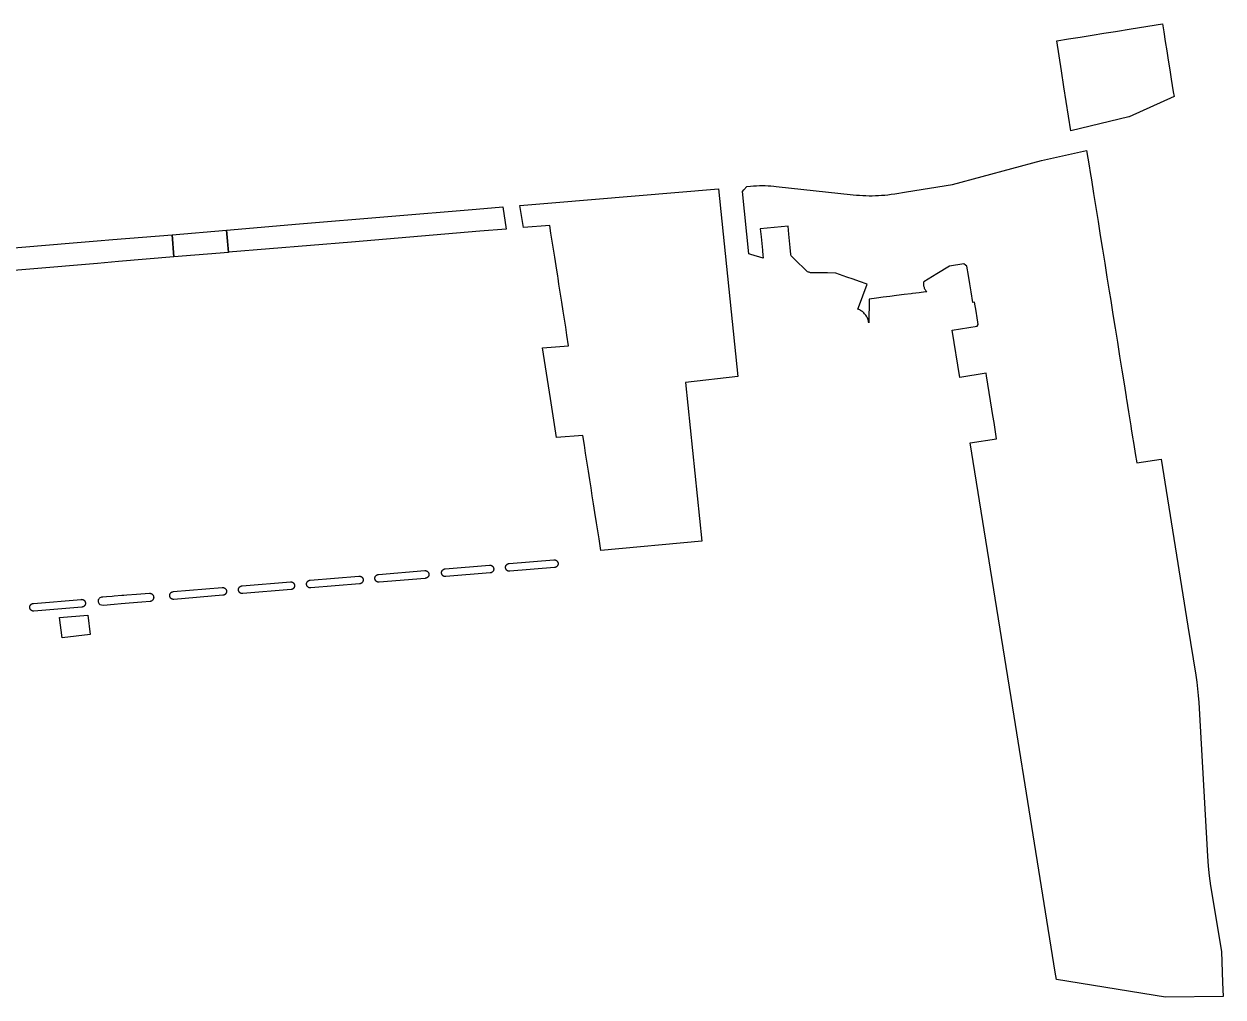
# Model space of a CAD drawing. Header units: inches. Extents: x 326978 to 343822, y 4677882 to 4690337.
# Drawn here: x 342253 to 343784, y 4686652 to 4687894 of the extents above; entities that cross this region are included whole.
import ezdxf

# ---------------------------------------------------------------- set-up
doc = ezdxf.new("R2010")
doc.units = ezdxf.units.IN
doc.header["$MEASUREMENT"] = 0
doc.layers.add('Parks', color=7, linetype='Continuous')

msp = doc.modelspace()

# ---------------------------------------------------------------- linework, layer by layer
at = {"layer": 'Parks'}
for points in [[(343712.1136, 4687860.0476), (343714.0288, 4687848.0068), (343715.9436, 4687835.9664), (343717.8588, 4687823.9256), (343720.4308, 4687807.7532), (343721.4064, 4687801.6028), (343663.9312, 4687775.7202), (343663.6332, 4687775.6486), (343589.7076, 4687757.8846), (343580.7548, 4687814.2694), (343577.5604, 4687834.3882), (343571.6264, 4687872.9488), (343586.6816, 4687875.3392), (343601.7376, 4687877.7296), (343616.7928, 4687880.1204), (343631.8484, 4687882.5112), (343646.8056, 4687884.886), (343666.6944, 4687888.0444), (343706.6704, 4687894.3916), (343708.2456, 4687884.4316), (343710.198, 4687872.0884), (343712.1136, 4687860.0476)], [(343673.776, 4687333.8676), (343704.8352, 4687338.8532), (343739.1351, 4687125.2811), (343749.1907, 4687062.617), (343750.5019, 4687053.6906), (343751.5119, 4687045.3274), (343752.3341, 4687036.7043), (343752.9476, 4687027.8636), (343764.0038, 4686831.534), (343764.9477, 4686818.8007), (343766.3092, 4686806.3694), (343768.1475, 4686793.7127), (343781.8417, 4686709.9171), (343783.316, 4686670.3295), (343783.9794, 4686652.5158), (343710.3496, 4686651.8088), (343571.1616, 4686674.2796), (343569.6586, 4686683.6271), (343538.0072, 4686880.3696), (343517.092, 4687010.38), (343461.0852, 4687359.3828), (343494.8428, 4687364.8112), (343492.9672, 4687376.4792), (343491.5168, 4687385.5008), (343490.066, 4687394.5228), (343488.772, 4687402.5672), (343481.9588, 4687444.94), (343481.4072, 4687448.3672), (343447.6496, 4687442.9388), (343437.9628, 4687503.18), (343469.9756, 4687508.3272), (343471.2868, 4687510.512), (343470.8184, 4687513.4236), (343469.9168, 4687519.0288), (343468.5604, 4687527.4592), (343466.6924, 4687539.0692), (343464.2936, 4687538.6832), (343462.1316, 4687552.1289), (343460.438, 4687562.6628), (343458.744, 4687573.1964), (343456.8464, 4687584.9992), (343454.9616, 4687586.3824), (343452.792, 4687587.974), (343434.5568, 4687585.066), (343418.2912, 4687575.2323), (343401.7955, 4687565.2515), (343401.6035, 4687564.2336), (343401.4907, 4687563.204), (343401.4576, 4687562.1687), (343401.5046, 4687561.134), (343401.6312, 4687560.1059), (343401.8367, 4687559.0907), (343402.12, 4687558.0944), (343402.4793, 4687557.1229), (343402.9124, 4687556.182), (343403.4169, 4687555.2774), (343403.9896, 4687554.4143), (343404.6273, 4687553.5981), (343405.7988, 4687552.3773), (343404.202, 4687552.1768), (343395.7292, 4687551.1124), (343387.2564, 4687550.0488), (343385.7204, 4687549.8556), (343376.922, 4687548.7504), (343366.8816, 4687547.4892), (343358.4088, 4687546.4248), (343349.9364, 4687545.36), (343341.4636, 4687544.2964), (343331.8696, 4687543.0912), (343331.5911, 4687512.7527), (343331.5916, 4687512.7492), (343331.3902, 4687514.0399), (343331.1102, 4687515.3159), (343330.7526, 4687516.5724), (343330.3188, 4687517.8046), (343329.8104, 4687519.008), (343329.2293, 4687520.178), (343328.5777, 4687521.3102), (343327.858, 4687522.4005), (343327.073, 4687523.4446), (343326.2255, 4687524.4388), (343325.3188, 4687525.3793), (343324.3563, 4687526.2624), (343323.3415, 4687527.0851), (343322.2782, 4687527.8441), (343321.1705, 4687528.5366), (343320.0225, 4687529.16), (343317.7956, 4687530.1276), (343318.6384, 4687532.4152), (343329.4884, 4687562.054), (343319.6712, 4687565.5416), (343311.6252, 4687568.3996), (343303.5792, 4687571.258), (343289.4088, 4687576.292), (343278.6388, 4687576.4088), (343270.0692, 4687576.5024), (343261.4992, 4687576.5956), (343257.2392, 4687576.6416), (343255.2316, 4687577.2564), (343254.6256, 4687577.442), (343253.1596, 4687577.8912), (343247.6188, 4687583.3156), (343241.5656, 4687589.2412), (343235.4836, 4687595.1944), (343232.3256, 4687598.2864), (343232.146, 4687600.0472), (343231.2484, 4687608.8512), (343230.3824, 4687617.3368), (343229.5172, 4687625.8228), (343228.46, 4687636.1888), (343193.0576, 4687632.7392), (343194.056, 4687622.398), (343194.8764, 4687613.9084), (343195.696, 4687605.4188), (343196.395, 4687598.1793), (343196.5718, 4687596.6943), (343196.8224, 4687595.1452), (343180.9076, 4687600.0188), (343178.4552, 4687600.77), (343170.3244, 4687680.4868), (343172.1144, 4687682.6436), (343175.6944, 4687686.9576), (343180.5504, 4687687.3652), (343184.4898, 4687687.6578), (343188.1733, 4687687.8483), (343191.8601, 4687687.9589), (343195.5484, 4687687.9895), (343199.2365, 4687687.9401), (343202.9226, 4687687.8108), (343206.6051, 4687687.6015), (343210.2822, 4687687.3124), (343213.1673, 4687687.0293), (343311.6996, 4687676.2728), (343315.7206, 4687675.8849), (343319.7486, 4687675.5766), (343323.7819, 4687675.3481), (343327.8189, 4687675.1995), (343331.858, 4687675.1309), (343335.8978, 4687675.1424), (343339.9365, 4687675.2338), (343343.9726, 4687675.4051), (343348.0045, 4687675.6564), (343352.0306, 4687675.9874), (343356.0494, 4687676.3981), (343360.0593, 4687676.8883), (343364.7352, 4687677.562), (343379.6624, 4687679.93), (343438.42, 4687689.252), (343552.3235, 4687719.8858), (343609.7924, 4687732.8851), (343613.0336, 4687713.2936), (343614.4156, 4687704.6544), (343615.8752, 4687695.5332), (343618.7192, 4687677.7596), (343621.5636, 4687659.986), (343624.4076, 4687642.212), (343627.2516, 4687624.4384), (343630.0956, 4687606.6648), (343632.94, 4687588.8912), (343635.784, 4687571.1176), (343638.6284, 4687553.3436), (343640.5556, 4687541.298), (343643.3992, 4687523.5244), (343646.2436, 4687505.7512), (343649.0872, 4687487.9776), (343651.9316, 4687470.204), (343654.7756, 4687452.4304), (343657.6196, 4687434.6568), (343660.2232, 4687418.388), (343660.4636, 4687416.8832), (343660.7044, 4687415.3784), (343663.308, 4687399.11), (343666.16, 4687381.3148), (343666.8032, 4687377.3068), (343668.064, 4687369.4528), (343669.968, 4687357.5912), (343671.872, 4687345.7296), (343673.776, 4687333.8676)], [(343139.8192, 4687683.9444), (343164.278, 4687444.138), (343097.6152, 4687436.7587), (343118.3076, 4687233.8771), (342989.52, 4687221.9208), (342987.1288, 4687237.0856), (342985.524, 4687247.2688), (342983.9184, 4687257.452), (342981.8312, 4687270.69), (342980.1068, 4687281.628), (342978.5008, 4687291.8128), (342976.8952, 4687301.9976), (342975.2896, 4687312.1824), (342973.5444, 4687323.252), (342971.5228, 4687336.0712), (342969.9176, 4687346.2564), (342968.3116, 4687356.4404), (342966.3308, 4687369.0008), (342932.8568, 4687366.1904), (342924.9516, 4687416.3288), (342914.7956, 4687480.7476), (342948.27, 4687483.558), (342946.1268, 4687497.1504), (342944.5216, 4687507.3348), (342942.916, 4687517.5196), (342941.31, 4687527.704), (342939.5376, 4687538.9452), (342937.486, 4687551.9592), (342935.8804, 4687562.144), (342934.6924, 4687569.6808), (342934.2748, 4687572.3284), (342932.2208, 4687585.358), (342930.4524, 4687596.5724), (342928.8464, 4687606.7572), (342927.2412, 4687616.9416), (342925.6352, 4687627.1268), (342924.0436, 4687637.2216), (342890.5692, 4687634.4112), (342886.1176, 4687662.6452), (342926.6236, 4687666.0456), (343139.8192, 4687683.9444)], [(342670.8604, 4687615.9576), (342513.8174, 4687602.8839), (342511.4409, 4687631.1938), (342604.4368, 4687639), (342830.1708, 4687657.9492), (342864.1428, 4687660.8008), (342868.596, 4687632.5568), (342834.624, 4687629.7052), (342670.8604, 4687615.9576)], [(342441.7063, 4687625.3401), (342511.4409, 4687631.1938), (342513.8262, 4687602.7772), (342444.0916, 4687596.9236), (342441.7063, 4687625.3401)], [(342346.4922, 4687588.7304), (341639.39, 4687529.3629), (341635.0887, 4687557.6252), (342310.2008, 4687614.3012), (342346.2052, 4687617.324), (342366.1932, 4687619.0016), (342441.7063, 4687625.3402), (342444.0787, 4687597.0782), (342373.4367, 4687591.1973), (342346.4922, 4687588.7304)], [(342791.159, 4687188.6382), (342790.9855, 4687188.6327), (342790.8119, 4687188.6334), (342790.6385, 4687188.6401), (342790.4654, 4687188.6528), (342790.2929, 4687188.6716), (342790.1211, 4687188.6964), (342789.9503, 4687188.7272), (342789.7807, 4687188.7639), (342789.6124, 4687188.8065), (342789.4458, 4687188.855), (342789.2809, 4687188.9092), (342789.1181, 4687188.9692), (342788.9574, 4687189.0348), (342788.7991, 4687189.106), (342788.6434, 4687189.1827), (342788.4905, 4687189.2647), (342788.3405, 4687189.352), (342788.1937, 4687189.4446), (342788.0501, 4687189.5422), (342787.9101, 4687189.6447), (342787.7737, 4687189.752), (342787.6412, 4687189.8641), (342787.5127, 4687189.9807), (342787.3883, 4687190.1017), (342787.2682, 4687190.227), (342787.1525, 4687190.3564), (342787.0415, 4687190.4898), (342786.9351, 4687190.627), (342786.8336, 4687190.7678), (342786.7371, 4687190.912), (342786.6457, 4687191.0595), (342786.5595, 4687191.2101), (342786.4786, 4687191.3637), (342786.4031, 4687191.52), (342786.3331, 4687191.6788), (342786.2687, 4687191.8399), (342786.2099, 4687192.0032), (342786.1569, 4687192.1685), (342786.1097, 4687192.3355), (342786.0683, 4687192.5041), (342786.0329, 4687192.674), (342786.0034, 4687192.845), (342785.9799, 4687193.0169), (342785.9624, 4687193.1896), (342785.9509, 4687193.3628), (342785.9455, 4687193.5362), (342785.9461, 4687193.7098), (342785.9528, 4687193.8832), (342785.9656, 4687194.0563), (342785.9844, 4687194.2288), (342786.0092, 4687194.4006), (342786.04, 4687194.5714), (342786.0767, 4687194.7411), (342786.1193, 4687194.9093), (342786.1677, 4687195.0759), (342786.222, 4687195.2408), (342786.282, 4687195.4037), (342786.3476, 4687195.5643), (342786.4188, 4687195.7226), (342786.4954, 4687195.8783), (342786.5775, 4687196.0313), (342786.6648, 4687196.1812), (342786.7573, 4687196.3281), (342786.8549, 4687196.4716), (342786.9574, 4687196.6116), (342787.0648, 4687196.748), (342787.1769, 4687196.8805), (342787.2935, 4687197.0091), (342787.4145, 4687197.1335), (342787.5398, 4687197.2536), (342787.6692, 4687197.3692), (342787.8026, 4687197.4803), (342787.9397, 4687197.5866), (342788.0805, 4687197.6881), (342788.2247, 4687197.7846), (342788.3723, 4687197.876), (342788.5229, 4687197.9622), (342788.6764, 4687198.0432), (342788.8327, 4687198.1187), (342788.9915, 4687198.1887), (342789.1527, 4687198.2531), (342789.316, 4687198.3118), (342789.4812, 4687198.3648), (342789.6483, 4687198.412), (342789.8168, 4687198.4534), (342789.9867, 4687198.4889), (342790.1577, 4687198.5184), (342790.3297, 4687198.5419), (342790.5024, 4687198.5594), (342847.1782, 4687203.305), (342847.3514, 4687203.3165), (342847.5248, 4687203.3219), (342847.6984, 4687203.3212), (342847.8718, 4687203.3145), (342848.0449, 4687203.3018), (342848.2174, 4687203.283), (342848.3892, 4687203.2582), (342848.56, 4687203.2274), (342848.7296, 4687203.1907), (342848.8979, 4687203.1481), (342849.0645, 4687203.0996), (342849.2294, 4687203.0454), (342849.3922, 4687202.9854), (342849.5529, 4687202.9198), (342849.7112, 4687202.8486), (342849.8669, 4687202.7719), (342850.0198, 4687202.6899), (342850.1698, 4687202.6026), (342850.3167, 4687202.51), (342850.4602, 4687202.4125), (342850.6002, 4687202.3099), (342850.7366, 4687202.2026), (342850.8691, 4687202.0905), (342850.9976, 4687201.9739), (342851.122, 4687201.8529), (342851.2421, 4687201.7276), (342851.3578, 4687201.5982), (342851.4688, 4687201.4648), (342851.5752, 4687201.3276), (342851.6767, 4687201.1869), (342851.7732, 4687201.0426), (342851.8646, 4687200.8951), (342851.9508, 4687200.7445), (342852.0317, 4687200.5909), (342852.1072, 4687200.4347), (342852.1772, 4687200.2758), (342852.2416, 4687200.1147), (342852.3004, 4687199.9514), (342852.3534, 4687199.7861), (342852.4006, 4687199.6191), (342852.442, 4687199.4506), (342852.4774, 4687199.2807), (342852.5069, 4687199.1096), (342852.5304, 4687198.9377), (342852.5479, 4687198.765), (342852.5594, 4687198.5918), (342852.5648, 4687198.4184), (342852.5642, 4687198.2448), (342852.5575, 4687198.0714), (342852.5447, 4687197.8983), (342852.5259, 4687197.7258), (342852.5011, 4687197.554), (342852.4704, 4687197.3832), (342852.4336, 4687197.2136), (342852.391, 4687197.0453), (342852.3426, 4687196.8787), (342852.2883, 4687196.7138), (342852.2284, 4687196.5509), (342852.1627, 4687196.3903), (342852.0916, 4687196.232), (342852.0149, 4687196.0763), (342851.9328, 4687195.9233), (342851.8455, 4687195.7734), (342851.753, 4687195.6265), (342851.6554, 4687195.483), (342851.5529, 4687195.343), (342851.4455, 4687195.2066), (342851.3335, 4687195.0741), (342851.2168, 4687194.9455), (342851.0958, 4687194.8211), (342850.9705, 4687194.7011), (342850.8411, 4687194.5854), (342850.7078, 4687194.4743), (342850.5706, 4687194.368), (342850.4298, 4687194.2665), (342850.2856, 4687194.17), (342850.138, 4687194.0786), (342849.9874, 4687193.9924), (342849.8339, 4687193.9115), (342849.6776, 4687193.836), (342849.5188, 4687193.766), (342849.3576, 4687193.7015), (342849.1943, 4687193.6428), (342849.0291, 4687193.5898), (342848.8621, 4687193.5426), (342848.6935, 4687193.5012), (342848.5236, 4687193.4658), (342848.3526, 4687193.4363), (342848.1806, 4687193.4127), (342848.008, 4687193.3952), (342791.3321, 4687188.6496), (342791.159, 4687188.6382)], [(342872.9052, 4687195.483), (342872.7317, 4687195.4776), (342872.5582, 4687195.4782), (342872.3847, 4687195.4849), (342872.2117, 4687195.4977), (342872.0391, 4687195.5165), (342871.8674, 4687195.5413), (342871.6965, 4687195.572), (342871.5269, 4687195.6088), (342871.3587, 4687195.6514), (342871.192, 4687195.6998), (342871.0272, 4687195.7541), (342870.8643, 4687195.8141), (342870.7036, 4687195.8797), (342870.5453, 4687195.9508), (342870.3896, 4687196.0275), (342870.2367, 4687196.1096), (342870.0867, 4687196.1969), (342869.9399, 4687196.2894), (342869.7964, 4687196.387), (342869.6563, 4687196.4895), (342869.52, 4687196.5969), (342869.3874, 4687196.7089), (342869.2589, 4687196.8256), (342869.1345, 4687196.9466), (342869.0144, 4687197.0719), (342868.8988, 4687197.2013), (342868.7877, 4687197.3346), (342868.6814, 4687197.4718), (342868.5799, 4687197.6126), (342868.4834, 4687197.7568), (342868.3919, 4687197.9044), (342868.3057, 4687198.055), (342868.2248, 4687198.2085), (342868.1493, 4687198.3648), (342868.0793, 4687198.5236), (342868.0149, 4687198.6848), (342867.9562, 4687198.8481), (342867.9031, 4687199.0133), (342867.8559, 4687199.1803), (342867.8146, 4687199.3489), (342867.7791, 4687199.5188), (342867.7496, 4687199.6898), (342867.7261, 4687199.8618), (342867.7086, 4687200.0345), (342867.6971, 4687200.2076), (342867.6917, 4687200.3811), (342867.6924, 4687200.5546), (342867.6991, 4687200.7281), (342867.7118, 4687200.9012), (342867.7306, 4687201.0737), (342867.7554, 4687201.2455), (342867.7862, 4687201.4163), (342867.8229, 4687201.5859), (342867.8655, 4687201.7541), (342867.914, 4687201.9208), (342867.9682, 4687202.0856), (342868.0282, 4687202.2485), (342868.0938, 4687202.4092), (342868.165, 4687202.5675), (342868.2417, 4687202.7232), (342868.3237, 4687202.8761), (342868.411, 4687203.0261), (342868.5036, 4687203.1729), (342868.6011, 4687203.3164), (342868.7037, 4687203.4565), (342868.811, 4687203.5928), (342868.9231, 4687203.7254), (342869.0397, 4687203.8539), (342869.1607, 4687203.9783), (342869.286, 4687204.0984), (342869.4154, 4687204.2141), (342869.5488, 4687204.3251), (342869.686, 4687204.4315), (342869.8267, 4687204.5329), (342869.971, 4687204.6295), (342870.1185, 4687204.7209), (342870.2691, 4687204.8071), (342870.4227, 4687204.888), (342870.579, 4687204.9635), (342870.7378, 4687205.0335), (342870.8989, 4687205.0979), (342871.0622, 4687205.1567), (342871.2275, 4687205.2097), (342871.3945, 4687205.2569), (342871.5631, 4687205.2983), (342871.7329, 4687205.3337), (342871.904, 4687205.3632), (342872.0759, 4687205.3867), (342872.2486, 4687205.4042), (342929.3743, 4687210.1875), (342929.5474, 4687210.199), (342929.7209, 4687210.2044), (342929.8945, 4687210.2037), (342930.0679, 4687210.197), (342930.241, 4687210.1843), (342930.4135, 4687210.1655), (342930.5853, 4687210.1407), (342930.7561, 4687210.1099), (342930.9257, 4687210.0732), (342931.094, 4687210.0306), (342931.2606, 4687209.9821), (342931.4255, 4687209.9279), (342931.5883, 4687209.8679), (342931.749, 4687209.8023), (342931.9073, 4687209.7311), (342932.063, 4687209.6545), (342932.2159, 4687209.5724), (342932.3659, 4687209.4851), (342932.5127, 4687209.3926), (342932.6563, 4687209.295), (342932.7963, 4687209.1924), (342932.9327, 4687209.0851), (342933.0652, 4687208.973), (342933.1937, 4687208.8564), (342933.3181, 4687208.7354), (342933.4382, 4687208.6101), (342933.5539, 4687208.4807), (342933.6649, 4687208.3473), (342933.7713, 4687208.2102), (342933.8728, 4687208.0694), (342933.9693, 4687207.9251), (342934.0607, 4687207.7776), (342934.1469, 4687207.627), (342934.2278, 4687207.4734), (342934.3033, 4687207.3172), (342934.3733, 4687207.1584), (342934.4377, 4687206.9972), (342934.4965, 4687206.8339), (342934.5495, 4687206.6686), (342934.5967, 4687206.5016), (342934.6381, 4687206.3331), (342934.6735, 4687206.1632), (342934.703, 4687205.9921), (342934.7265, 4687205.8202), (342934.744, 4687205.6475), (342934.7555, 4687205.4743), (342934.7609, 4687205.3009), (342934.7603, 4687205.1273), (342934.7536, 4687204.9539), (342934.7408, 4687204.7808), (342934.722, 4687204.6083), (342934.6972, 4687204.4365), (342934.6664, 4687204.2657), (342934.6297, 4687204.0961), (342934.5871, 4687203.9278), (342934.5387, 4687203.7612), (342934.4844, 4687203.5963), (342934.4244, 4687203.4335), (342934.3588, 4687203.2728), (342934.2876, 4687203.1145), (342934.211, 4687202.9588), (342934.1289, 4687202.8059), (342934.0416, 4687202.6559), (342933.9491, 4687202.509), (342933.8515, 4687202.3655), (342933.749, 4687202.2255), (342933.6416, 4687202.0891), (342933.5295, 4687201.9566), (342933.4129, 4687201.8281), (342933.2919, 4687201.7037), (342933.1666, 4687201.5836), (342933.0372, 4687201.4679), (342932.9038, 4687201.3569), (342932.7667, 4687201.2505), (342932.6259, 4687201.149), (342932.4817, 4687201.0525), (342932.3341, 4687200.9611), (342932.1835, 4687200.8749), (342932.03, 4687200.794), (342931.8737, 4687200.7185), (342931.7149, 4687200.6485), (342931.5537, 4687200.5841), (342931.3904, 4687200.5253), (342931.2252, 4687200.4723), (342931.0581, 4687200.4251), (342930.8896, 4687200.3837), (342930.7197, 4687200.3483), (342930.5487, 4687200.3188), (342930.3767, 4687200.2953), (342930.204, 4687200.2778), (342873.0784, 4687195.4945), (342872.9052, 4687195.483)], [(342618.7623, 4687174.2029), (342618.5888, 4687174.1975), (342618.4153, 4687174.1981), (342618.2419, 4687174.2048), (342618.0688, 4687174.2176), (342617.8962, 4687174.2364), (342617.7245, 4687174.2612), (342617.5537, 4687174.2919), (342617.384, 4687174.3287), (342617.2158, 4687174.3713), (342617.0491, 4687174.4197), (342616.8843, 4687174.474), (342616.7214, 4687174.5339), (342616.5607, 4687174.5996), (342616.4025, 4687174.6707), (342616.2468, 4687174.7474), (342616.0938, 4687174.8294), (342615.9438, 4687174.9168), (342615.797, 4687175.0093), (342615.6535, 4687175.1069), (342615.5135, 4687175.2094), (342615.3771, 4687175.3168), (342615.2446, 4687175.4288), (342615.116, 4687175.5454), (342614.9916, 4687175.6665), (342614.8715, 4687175.7918), (342614.7559, 4687175.9212), (342614.6448, 4687176.0545), (342614.5385, 4687176.1917), (342614.437, 4687176.3325), (342614.3405, 4687176.4767), (342614.2491, 4687176.6243), (342614.1628, 4687176.7749), (342614.0819, 4687176.9284), (342614.0064, 4687177.0847), (342613.9364, 4687177.2435), (342613.872, 4687177.4047), (342613.8133, 4687177.568), (342613.7603, 4687177.7332), (342613.713, 4687177.9002), (342613.6717, 4687178.0688), (342613.6362, 4687178.2387), (342613.6067, 4687178.4097), (342613.5832, 4687178.5817), (342613.5657, 4687178.7543), (342613.5543, 4687178.9275), (342613.5488, 4687179.101), (342613.5495, 4687179.2745), (342613.5562, 4687179.448), (342613.5689, 4687179.621), (342613.5877, 4687179.7936), (342613.6125, 4687179.9654), (342613.6433, 4687180.1362), (342613.68, 4687180.3058), (342613.7226, 4687180.474), (342613.7711, 4687180.6407), (342613.8253, 4687180.8055), (342613.8853, 4687180.9684), (342613.9509, 4687181.1291), (342614.0221, 4687181.2874), (342614.0988, 4687181.4431), (342614.1808, 4687181.596), (342614.2681, 4687181.746), (342614.3607, 4687181.8928), (342614.4583, 4687182.0363), (342614.5608, 4687182.1764), (342614.6681, 4687182.3127), (342614.7802, 4687182.4453), (342614.8968, 4687182.5738), (342615.0178, 4687182.6982), (342615.1431, 4687182.8183), (342615.2725, 4687182.9339), (342615.4059, 4687183.045), (342615.5431, 4687183.1513), (342615.6839, 4687183.2528), (342615.8281, 4687183.3493), (342615.9756, 4687183.4408), (342616.1262, 4687183.527), (342616.2798, 4687183.6079), (342616.4361, 4687183.6834), (342616.5949, 4687183.7534), (342616.756, 4687183.8178), (342616.9193, 4687183.8766), (342617.0846, 4687183.9296), (342617.2516, 4687183.9768), (342617.4202, 4687184.0181), (342617.5901, 4687184.0536), (342617.7611, 4687184.0831), (342617.933, 4687184.1066), (342618.1057, 4687184.1241), (342680.3975, 4687189.34), (342680.5707, 4687189.3514), (342680.7442, 4687189.3568), (342680.9177, 4687189.3562), (342681.0912, 4687189.3495), (342681.2642, 4687189.3367), (342681.4368, 4687189.318), (342681.6085, 4687189.2932), (342681.7794, 4687189.2624), (342681.949, 4687189.2257), (342682.1172, 4687189.1831), (342682.2839, 4687189.1346), (342682.4487, 4687189.0804), (342682.6116, 4687189.0204), (342682.7723, 4687188.9548), (342682.9306, 4687188.8836), (342683.0863, 4687188.8069), (342683.2392, 4687188.7249), (342683.3892, 4687188.6375), (342683.536, 4687188.545), (342683.6795, 4687188.4474), (342683.8196, 4687188.3449), (342683.9559, 4687188.2375), (342684.0885, 4687188.1255), (342684.217, 4687188.0089), (342684.3414, 4687187.8879), (342684.4615, 4687187.7626), (342684.5771, 4687187.6332), (342684.6882, 4687187.4998), (342684.7945, 4687187.3626), (342684.896, 4687187.2218), (342684.9925, 4687187.0776), (342685.084, 4687186.9301), (342685.1702, 4687186.7794), (342685.2511, 4687186.6259), (342685.3266, 4687186.4696), (342685.3966, 4687186.3108), (342685.461, 4687186.1497), (342685.5197, 4687185.9864), (342685.5728, 4687185.8211), (342685.62, 4687185.6541), (342685.6613, 4687185.4855), (342685.6968, 4687185.3156), (342685.7263, 4687185.1446), (342685.7498, 4687184.9727), (342685.7673, 4687184.8), (342685.7788, 4687184.6268), (342685.7842, 4687184.4533), (342685.7835, 4687184.2798), (342685.7768, 4687184.1064), (342685.7641, 4687183.9333), (342685.7453, 4687183.7607), (342685.7205, 4687183.589), (342685.6897, 4687183.4182), (342685.653, 4687183.2485), (342685.6104, 4687183.0803), (342685.5619, 4687182.9136), (342685.5077, 4687182.7488), (342685.4477, 4687182.5859), (342685.3821, 4687182.4252), (342685.3109, 4687182.267), (342685.2342, 4687182.1113), (342685.1522, 4687181.9583), (342685.0649, 4687181.8083), (342684.9723, 4687181.6615), (342684.8748, 4687181.518), (342684.7722, 4687181.378), (342684.6649, 4687181.2416), (342684.5528, 4687181.1091), (342684.4362, 4687180.9805), (342684.3152, 4687180.8561), (342684.1899, 4687180.736), (342684.0605, 4687180.6204), (342683.9271, 4687180.5093), (342683.7899, 4687180.403), (342683.6492, 4687180.3015), (342683.5049, 4687180.205), (342683.3574, 4687180.1136), (342683.2068, 4687180.0273), (342683.0532, 4687179.9464), (342682.8969, 4687179.8709), (342682.7381, 4687179.8009), (342682.577, 4687179.7365), (342682.4137, 4687179.6778), (342682.2484, 4687179.6248), (342682.0814, 4687179.5775), (342681.9128, 4687179.5362), (342681.743, 4687179.5007), (342681.5719, 4687179.4712), (342681.4, 4687179.4477), (342681.2273, 4687179.4302), (342618.9355, 4687174.2144), (342618.7623, 4687174.2029)], [(342706.0193, 4687181.5092), (342705.8458, 4687181.5038), (342705.6723, 4687181.5044), (342705.4988, 4687181.5111), (342705.3258, 4687181.5239), (342705.1532, 4687181.5426), (342704.9815, 4687181.5674), (342704.8107, 4687181.5982), (342704.641, 4687181.6349), (342704.4728, 4687181.6775), (342704.3061, 4687181.726), (342704.1413, 4687181.7803), (342703.9784, 4687181.8402), (342703.8177, 4687181.9058), (342703.6595, 4687181.977), (342703.5037, 4687182.0537), (342703.3508, 4687182.1357), (342703.2008, 4687182.2231), (342703.054, 4687182.3156), (342702.9105, 4687182.4132), (342702.7704, 4687182.5157), (342702.6341, 4687182.6231), (342702.5016, 4687182.7351), (342702.373, 4687182.8517), (342702.2486, 4687182.9727), (342702.1285, 4687183.098), (342702.0129, 4687183.2275), (342701.9018, 4687183.3608), (342701.7955, 4687183.498), (342701.694, 4687183.6388), (342701.5975, 4687183.783), (342701.506, 4687183.9305), (342701.4198, 4687184.0812), (342701.3389, 4687184.2347), (342701.2634, 4687184.391), (342701.1934, 4687184.5498), (342701.129, 4687184.7109), (342701.0703, 4687184.8742), (342701.0172, 4687185.0395), (342700.97, 4687185.2065), (342700.9287, 4687185.3751), (342700.8932, 4687185.545), (342700.8637, 4687185.716), (342700.8402, 4687185.8879), (342700.8227, 4687186.0606), (342700.8113, 4687186.2338), (342700.8058, 4687186.4073), (342700.8065, 4687186.5808), (342700.8132, 4687186.7542), (342700.8259, 4687186.9273), (342700.8447, 4687187.0999), (342700.8695, 4687187.2716), (342700.9003, 4687187.4424), (342700.937, 4687187.6121), (342700.9796, 4687187.7803), (342701.0281, 4687187.947), (342701.0823, 4687188.1118), (342701.1423, 4687188.2747), (342701.2079, 4687188.4354), (342701.2791, 4687188.5936), (342701.3558, 4687188.7493), (342701.4378, 4687188.9023), (342701.5251, 4687189.0523), (342701.6177, 4687189.1991), (342701.7152, 4687189.3426), (342701.8178, 4687189.4826), (342701.9251, 4687189.619), (342702.0372, 4687189.7515), (342702.1538, 4687189.8801), (342702.2748, 4687190.0045), (342702.4001, 4687190.1246), (342702.5295, 4687190.2402), (342702.6629, 4687190.3513), (342702.8001, 4687190.4576), (342702.9408, 4687190.5591), (342703.0851, 4687190.6556), (342703.2326, 4687190.747), (342703.3832, 4687190.8333), (342703.5368, 4687190.9142), (342703.6931, 4687190.9897), (342703.8519, 4687191.0597), (342704.013, 4687191.1241), (342704.1763, 4687191.1828), (342704.3416, 4687191.2358), (342704.5086, 4687191.2831), (342704.6772, 4687191.3244), (342704.847, 4687191.3599), (342705.0181, 4687191.3894), (342705.19, 4687191.4129), (342705.3627, 4687191.4304), (342764.3811, 4687196.3722), (342764.5542, 4687196.3836), (342764.7277, 4687196.389), (342764.9013, 4687196.3884), (342765.0747, 4687196.3817), (342765.2478, 4687196.3689), (342765.4203, 4687196.3501), (342765.5921, 4687196.3253), (342765.7629, 4687196.2946), (342765.9325, 4687196.2579), (342766.1008, 4687196.2152), (342766.2674, 4687196.1668), (342766.4323, 4687196.1125), (342766.5951, 4687196.0526), (342766.7558, 4687195.987), (342766.9141, 4687195.9158), (342767.0698, 4687195.8391), (342767.2227, 4687195.7571), (342767.3727, 4687195.6697), (342767.5195, 4687195.5772), (342767.6631, 4687195.4796), (342767.8031, 4687195.3771), (342767.9395, 4687195.2697), (342768.072, 4687195.1577), (342768.2005, 4687195.0411), (342768.3249, 4687194.92), (342768.445, 4687194.7947), (342768.5607, 4687194.6653), (342768.6717, 4687194.532), (342768.7781, 4687194.3948), (342768.8796, 4687194.254), (342768.9761, 4687194.1098), (342769.0675, 4687193.9623), (342769.1537, 4687193.8116), (342769.2346, 4687193.6581), (342769.3101, 4687193.5018), (342769.3801, 4687193.343), (342769.4445, 4687193.1818), (342769.5033, 4687193.0185), (342769.5563, 4687192.8533), (342769.6035, 4687192.6863), (342769.6449, 4687192.5177), (342769.6803, 4687192.3478), (342769.7098, 4687192.1768), (342769.7333, 4687192.0048), (342769.7508, 4687191.8322), (342769.7623, 4687191.659), (342769.7677, 4687191.4855), (342769.767, 4687191.312), (342769.7603, 4687191.1385), (342769.7476, 4687190.9655), (342769.7288, 4687190.7929), (342769.704, 4687190.6211), (342769.6732, 4687190.4503), (342769.6365, 4687190.2807), (342769.5939, 4687190.1125), (342769.5454, 4687189.9458), (342769.4912, 4687189.781), (342769.4312, 4687189.6181), (342769.3656, 4687189.4574), (342769.2944, 4687189.2991), (342769.2178, 4687189.1434), (342769.1357, 4687188.9905), (342769.0484, 4687188.8405), (342768.9559, 4687188.6937), (342768.8583, 4687188.5502), (342768.7558, 4687188.4101), (342768.6484, 4687188.2738), (342768.5363, 4687188.1412), (342768.4197, 4687188.0127), (342768.2987, 4687187.8883), (342768.1734, 4687187.7682), (342768.044, 4687187.6526), (342767.9106, 4687187.5415), (342767.7735, 4687187.4352), (342767.6327, 4687187.3337), (342767.4884, 4687187.2372), (342767.3409, 4687187.1457), (342767.1903, 4687187.0595), (342767.0368, 4687186.9786), (342766.8805, 4687186.9031), (342766.7217, 4687186.8331), (342766.5605, 4687186.7687), (342766.3972, 4687186.71), (342766.2319, 4687186.6569), (342766.0649, 4687186.6097), (342765.8964, 4687186.5684), (342765.7265, 4687186.5329), (342765.5555, 4687186.5034), (342765.3835, 4687186.4799), (342765.2108, 4687186.4624), (342706.1925, 4687181.5206), (342706.0193, 4687181.5092)], [(342443.9742, 4687159.5674), (342443.8007, 4687159.562), (342443.6271, 4687159.5626), (342443.4537, 4687159.5693), (342443.2806, 4687159.5821), (342443.1081, 4687159.6009), (342442.9363, 4687159.6256), (342442.7655, 4687159.6564), (342442.5959, 4687159.6931), (342442.4276, 4687159.7358), (342442.261, 4687159.7842), (342442.0961, 4687159.8385), (342441.9333, 4687159.8984), (342441.7726, 4687159.964), (342441.6143, 4687160.0352), (342441.4586, 4687160.1119), (342441.3057, 4687160.1939), (342441.1557, 4687160.2813), (342441.0088, 4687160.3738), (342440.8653, 4687160.4714), (342440.7253, 4687160.5739), (342440.5889, 4687160.6813), (342440.4564, 4687160.7933), (342440.3279, 4687160.9099), (342440.2035, 4687161.031), (342440.0834, 4687161.1563), (342439.9677, 4687161.2857), (342439.8567, 4687161.419), (342439.7503, 4687161.5562), (342439.6488, 4687161.697), (342439.5523, 4687161.8412), (342439.4609, 4687161.9887), (342439.3747, 4687162.1394), (342439.2938, 4687162.2929), (342439.2183, 4687162.4492), (342439.1483, 4687162.608), (342439.0839, 4687162.7692), (342439.0251, 4687162.9325), (342438.9721, 4687163.0977), (342438.9249, 4687163.2647), (342438.8835, 4687163.4333), (342438.8481, 4687163.6032), (342438.8186, 4687163.7742), (342438.7951, 4687163.9462), (342438.7776, 4687164.1188), (342438.7661, 4687164.292), (342438.7607, 4687164.4655), (342438.7613, 4687164.639), (342438.768, 4687164.8125), (342438.7808, 4687164.9855), (342438.7996, 4687165.1581), (342438.8244, 4687165.3298), (342438.8552, 4687165.5006), (342438.8919, 4687165.6703), (342438.9345, 4687165.8385), (342438.9829, 4687166.0052), (342439.0372, 4687166.17), (342439.0972, 4687166.3329), (342439.1628, 4687166.4936), (342439.2339, 4687166.6518), (342439.3106, 4687166.8076), (342439.3927, 4687166.9605), (342439.48, 4687167.1105), (342439.5725, 4687167.2573), (342439.6701, 4687167.4008), (342439.7726, 4687167.5409), (342439.88, 4687167.6772), (342439.9921, 4687167.8097), (342440.1087, 4687167.9383), (342440.2297, 4687168.0627), (342440.355, 4687168.1828), (342440.4844, 4687168.2984), (342440.6178, 4687168.4095), (342440.7549, 4687168.5158), (342440.8957, 4687168.6173), (342441.0399, 4687168.7138), (342441.1875, 4687168.8053), (342441.3381, 4687168.8915), (342441.4916, 4687168.9724), (342441.6479, 4687169.0479), (342441.8067, 4687169.1179), (342441.9679, 4687169.1823), (342442.1312, 4687169.241), (342442.2964, 4687169.2941), (342442.4635, 4687169.3413), (342442.632, 4687169.3826), (342442.8019, 4687169.4181), (342442.9729, 4687169.4476), (342443.1449, 4687169.4711), (342443.3176, 4687169.4886), (342505.9216, 4687174.7306), (342506.0947, 4687174.7421), (342506.2682, 4687174.7475), (342506.4418, 4687174.7468), (342506.6152, 4687174.7401), (342506.7883, 4687174.7274), (342506.9608, 4687174.7086), (342507.1326, 4687174.6838), (342507.3034, 4687174.653), (342507.473, 4687174.6163), (342507.6413, 4687174.5737), (342507.8079, 4687174.5252), (342507.9728, 4687174.471), (342508.1356, 4687174.411), (342508.2963, 4687174.3454), (342508.4546, 4687174.2742), (342508.6103, 4687174.1976), (342508.7632, 4687174.1155), (342508.9132, 4687174.0282), (342509.06, 4687173.9357), (342509.2036, 4687173.8381), (342509.3436, 4687173.7355), (342509.48, 4687173.6282), (342509.6125, 4687173.5161), (342509.741, 4687173.3995), (342509.8654, 4687173.2785), (342509.9855, 4687173.1532), (342510.1012, 4687173.0238), (342510.2122, 4687172.8904), (342510.3186, 4687172.7533), (342510.4201, 4687172.6125), (342510.5166, 4687172.4682), (342510.608, 4687172.3207), (342510.6942, 4687172.1701), (342510.7751, 4687172.0165), (342510.8506, 4687171.8603), (342510.9206, 4687171.7014), (342510.985, 4687171.5403), (342511.0438, 4687171.377), (342511.0968, 4687171.2117), (342511.144, 4687171.0447), (342511.1854, 4687170.8762), (342511.2208, 4687170.7063), (342511.2503, 4687170.5352), (342511.2738, 4687170.3633), (342511.2913, 4687170.1906), (342511.3028, 4687170.0174), (342511.3082, 4687169.844), (342511.3076, 4687169.6704), (342511.3008, 4687169.497), (342511.2881, 4687169.3239), (342511.2693, 4687169.1514), (342511.2445, 4687168.9796), (342511.2137, 4687168.8088), (342511.177, 4687168.6392), (342511.1344, 4687168.4709), (342511.086, 4687168.3043), (342511.0317, 4687168.1394), (342510.9717, 4687167.9765), (342510.9061, 4687167.8159), (342510.8349, 4687167.6576), (342510.7583, 4687167.5019), (342510.6762, 4687167.349), (342510.5889, 4687167.199), (342510.4964, 4687167.0521), (342510.3988, 4687166.9086), (342510.2963, 4687166.7686), (342510.1889, 4687166.6322), (342510.0768, 4687166.4997), (342509.9602, 4687166.3711), (342509.8392, 4687166.2468), (342509.7139, 4687166.1267), (342509.5845, 4687166.011), (342509.4511, 4687165.8999), (342509.314, 4687165.7936), (342509.1732, 4687165.6921), (342509.0289, 4687165.5956), (342508.8814, 4687165.5042), (342508.7308, 4687165.418), (342508.5773, 4687165.3371), (342508.421, 4687165.2616), (342508.2622, 4687165.1916), (342508.101, 4687165.1272), (342507.9377, 4687165.0684), (342507.7724, 4687165.0154), (342507.6054, 4687164.9682), (342507.4369, 4687164.9268), (342507.267, 4687164.8914), (342507.096, 4687164.8619), (342506.924, 4687164.8383), (342506.7513, 4687164.8209), (342444.1473, 4687159.5788), (342443.9742, 4687159.5674)], [(342531.7744, 4687166.9191), (342531.6009, 4687166.9137), (342531.4274, 4687166.9144), (342531.2539, 4687166.9211), (342531.0809, 4687166.9338), (342530.9083, 4687166.9526), (342530.7365, 4687166.9774), (342530.5657, 4687167.0082), (342530.3961, 4687167.0449), (342530.2279, 4687167.0875), (342530.0612, 4687167.136), (342529.8964, 4687167.1902), (342529.7335, 4687167.2502), (342529.5728, 4687167.3158), (342529.4145, 4687167.387), (342529.2588, 4687167.4636), (342529.1059, 4687167.5457), (342528.9559, 4687167.633), (342528.8091, 4687167.7256), (342528.6656, 4687167.8231), (342528.5255, 4687167.9257), (342528.3892, 4687168.033), (342528.2566, 4687168.1451), (342528.1281, 4687168.2617), (342528.0037, 4687168.3827), (342527.8836, 4687168.508), (342527.768, 4687168.6374), (342527.6569, 4687168.7708), (342527.5506, 4687168.908), (342527.4491, 4687169.0487), (342527.3526, 4687169.193), (342527.2611, 4687169.3405), (342527.1749, 4687169.4911), (342527.094, 4687169.6447), (342527.0185, 4687169.8009), (342526.9485, 4687169.9598), (342526.8841, 4687170.1209), (342526.8254, 4687170.2842), (342526.7723, 4687170.4495), (342526.7251, 4687170.6165), (342526.6838, 4687170.785), (342526.6483, 4687170.9549), (342526.6188, 4687171.126), (342526.5953, 4687171.2979), (342526.5778, 4687171.4706), (342526.5663, 4687171.6438), (342526.5609, 4687171.8172), (342526.5616, 4687171.9908), (342526.5683, 4687172.1642), (342526.581, 4687172.3373), (342526.5998, 4687172.5098), (342526.6246, 4687172.6816), (342526.6554, 4687172.8524), (342526.6921, 4687173.022), (342526.7347, 4687173.1903), (342526.7832, 4687173.3569), (342526.8374, 4687173.5218), (342526.8974, 4687173.6847), (342526.963, 4687173.8453), (342527.0342, 4687174.0036), (342527.1108, 4687174.1593), (342527.1929, 4687174.3123), (342527.2802, 4687174.4622), (342527.3728, 4687174.6091), (342527.4703, 4687174.7526), (342527.5729, 4687174.8926), (342527.6802, 4687175.029), (342527.7923, 4687175.1615), (342527.9089, 4687175.2901), (342528.0299, 4687175.4145), (342528.1552, 4687175.5345), (342528.2846, 4687175.6502), (342528.418, 4687175.7613), (342528.5552, 4687175.8676), (342528.6959, 4687175.9691), (342528.8402, 4687176.0656), (342528.9877, 4687176.157), (342529.1383, 4687176.2432), (342529.2919, 4687176.3241), (342529.4481, 4687176.3996), (342529.607, 4687176.4696), (342529.7681, 4687176.5341), (342529.9314, 4687176.5928), (342530.0967, 4687176.6458), (342530.2637, 4687176.693), (342530.4322, 4687176.7344), (342530.6021, 4687176.7698), (342530.7732, 4687176.7993), (342530.9451, 4687176.8229), (342531.1178, 4687176.8404), (342592.8362, 4687182.0082), (342593.0094, 4687182.0197), (342593.1828, 4687182.0251), (342593.3564, 4687182.0244), (342593.5298, 4687182.0177), (342593.7029, 4687182.005), (342593.8754, 4687181.9862), (342594.0472, 4687181.9614), (342594.218, 4687181.9306), (342594.3876, 4687181.8939), (342594.5559, 4687181.8513), (342594.7225, 4687181.8028), (342594.8874, 4687181.7486), (342595.0503, 4687181.6886), (342595.2109, 4687181.623), (342595.3692, 4687181.5518), (342595.5249, 4687181.4752), (342595.6779, 4687181.3931), (342595.8278, 4687181.3058), (342595.9747, 4687181.2133), (342596.1182, 4687181.1157), (342596.2582, 4687181.0131), (342596.3946, 4687180.9058), (342596.5271, 4687180.7937), (342596.6557, 4687180.6771), (342596.7801, 4687180.5561), (342596.9002, 4687180.4308), (342597.0158, 4687180.3014), (342597.1269, 4687180.168), (342597.2332, 4687180.0309), (342597.3347, 4687179.8901), (342597.4312, 4687179.7458), (342597.5226, 4687179.5983), (342597.6088, 4687179.4477), (342597.6897, 4687179.2941), (342597.7652, 4687179.1379), (342597.8352, 4687178.9791), (342597.8997, 4687178.8179), (342597.9584, 4687178.6546), (342598.0114, 4687178.4893), (342598.0586, 4687178.3223), (342598.1, 4687178.1538), (342598.1355, 4687177.9839), (342598.165, 4687177.8128), (342598.1885, 4687177.6409), (342598.206, 4687177.4682), (342598.2174, 4687177.295), (342598.2228, 4687177.1216), (342598.2222, 4687176.948), (342598.2155, 4687176.7746), (342598.2027, 4687176.6015), (342598.1839, 4687176.429), (342598.1592, 4687176.2572), (342598.1284, 4687176.0864), (342598.0917, 4687175.9168), (342598.049, 4687175.7485), (342598.0006, 4687175.5819), (342597.9463, 4687175.417), (342597.8864, 4687175.2542), (342597.8208, 4687175.0935), (342597.7496, 4687174.9352), (342597.6729, 4687174.7795), (342597.5909, 4687174.6266), (342597.5035, 4687174.4766), (342597.411, 4687174.3297), (342597.3134, 4687174.1862), (342597.2109, 4687174.0462), (342597.1035, 4687173.9098), (342596.9915, 4687173.7773), (342596.8749, 4687173.6488), (342596.7538, 4687173.5244), (342596.6285, 4687173.4043), (342596.4991, 4687173.2886), (342596.3658, 4687173.1776), (342596.2286, 4687173.0712), (342596.0878, 4687172.9697), (342595.9436, 4687172.8732), (342595.7961, 4687172.7818), (342595.6454, 4687172.6956), (342595.4919, 4687172.6147), (342595.3356, 4687172.5392), (342595.1768, 4687172.4692), (342595.0156, 4687172.4048), (342594.8523, 4687172.346), (342594.6871, 4687172.293), (342594.5201, 4687172.2458), (342594.3515, 4687172.2044), (342594.1816, 4687172.169), (342594.0106, 4687172.1395), (342593.8386, 4687172.116), (342593.666, 4687172.0985), (342531.9476, 4687166.9306), (342531.7744, 4687166.9191)], [(342265.2523, 4687144.6025), (342265.0788, 4687144.5971), (342264.9052, 4687144.5977), (342264.7318, 4687144.6044), (342264.5587, 4687144.6172), (342264.3862, 4687144.636), (342264.2144, 4687144.6608), (342264.0436, 4687144.6915), (342263.874, 4687144.7282), (342263.7057, 4687144.7709), (342263.5391, 4687144.8193), (342263.3742, 4687144.8736), (342263.2114, 4687144.9335), (342263.0507, 4687144.9991), (342262.8924, 4687145.0703), (342262.7367, 4687145.147), (342262.5838, 4687145.229), (342262.4338, 4687145.3164), (342262.287, 4687145.4089), (342262.1434, 4687145.5065), (342262.0034, 4687145.609), (342261.867, 4687145.7164), (342261.7345, 4687145.8284), (342261.606, 4687145.945), (342261.4816, 4687146.0661), (342261.3615, 4687146.1914), (342261.2458, 4687146.3208), (342261.1348, 4687146.4541), (342261.0284, 4687146.5913), (342260.9269, 4687146.7321), (342260.8304, 4687146.8763), (342260.739, 4687147.0238), (342260.6528, 4687147.1745), (342260.5719, 4687147.328), (342260.4964, 4687147.4843), (342260.4264, 4687147.6431), (342260.362, 4687147.8043), (342260.3032, 4687147.9676), (342260.2502, 4687148.1328), (342260.203, 4687148.2998), (342260.1616, 4687148.4684), (342260.1262, 4687148.6383), (342260.0967, 4687148.8093), (342260.0732, 4687148.9813), (342260.0557, 4687149.1539), (342260.0442, 4687149.3271), (342260.0388, 4687149.5006), (342260.0395, 4687149.6741), (342260.0462, 4687149.8476), (342260.0589, 4687150.0206), (342260.0777, 4687150.1932), (342260.1025, 4687150.3649), (342260.1333, 4687150.5358), (342260.17, 4687150.7054), (342260.2126, 4687150.8736), (342260.2611, 4687151.0403), (342260.3153, 4687151.2051), (342260.3753, 4687151.368), (342260.4409, 4687151.5287), (342260.5121, 4687151.687), (342260.5887, 4687151.8427), (342260.6708, 4687151.9956), (342260.7581, 4687152.1456), (342260.8506, 4687152.2924), (342260.9482, 4687152.4359), (342261.0507, 4687152.576), (342261.1581, 4687152.7123), (342261.2702, 4687152.8449), (342261.3868, 4687152.9734), (342261.5078, 4687153.0978), (342261.6331, 4687153.2179), (342261.7625, 4687153.3335), (342261.8959, 4687153.4446), (342262.033, 4687153.5509), (342262.1738, 4687153.6524), (342262.3181, 4687153.7489), (342262.4656, 4687153.8404), (342262.6162, 4687153.9266), (342262.7697, 4687154.0075), (342262.926, 4687154.083), (342263.0848, 4687154.153), (342263.246, 4687154.2174), (342263.4093, 4687154.2761), (342263.5746, 4687154.3292), (342263.7416, 4687154.3764), (342263.9101, 4687154.4177), (342264.08, 4687154.4532), (342264.251, 4687154.4827), (342264.423, 4687154.5062), (342264.5957, 4687154.5237), (342325.7736, 4687159.6463), (342325.9468, 4687159.6578), (342326.1203, 4687159.6632), (342326.2938, 4687159.6625), (342326.4673, 4687159.6558), (342326.6403, 4687159.6431), (342326.8129, 4687159.6243), (342326.9847, 4687159.5995), (342327.1555, 4687159.5687), (342327.3251, 4687159.532), (342327.4933, 4687159.4894), (342327.66, 4687159.4409), (342327.8248, 4687159.3867), (342327.9877, 4687159.3267), (342328.1484, 4687159.2611), (342328.3067, 4687159.1899), (342328.4624, 4687159.1133), (342328.6153, 4687159.0312), (342328.7653, 4687158.9439), (342328.9121, 4687158.8513), (342329.0556, 4687158.7538), (342329.1957, 4687158.6512), (342329.332, 4687158.5439), (342329.4646, 4687158.4318), (342329.5931, 4687158.3152), (342329.7175, 4687158.1942), (342329.8376, 4687158.0689), (342329.9532, 4687157.9395), (342330.0643, 4687157.8061), (342330.1706, 4687157.669), (342330.2721, 4687157.5282), (342330.3686, 4687157.3839), (342330.4601, 4687157.2364), (342330.5463, 4687157.0858), (342330.6272, 4687156.9322), (342330.7027, 4687156.776), (342330.7727, 4687156.6171), (342330.8371, 4687156.456), (342330.8958, 4687156.2927), (342330.9489, 4687156.1274), (342330.9961, 4687155.9604), (342331.0374, 4687155.7919), (342331.0729, 4687155.622), (342331.1024, 4687155.4509), (342331.1259, 4687155.279), (342331.1434, 4687155.1063), (342331.1549, 4687154.9331), (342331.1603, 4687154.7597), (342331.1596, 4687154.5861), (342331.1529, 4687154.4127), (342331.1402, 4687154.2396), (342331.1214, 4687154.0671), (342331.0966, 4687153.8953), (342331.0658, 4687153.7245), (342331.0291, 4687153.5549), (342330.9865, 4687153.3866), (342330.938, 4687153.22), (342330.8838, 4687153.0551), (342330.8238, 4687152.8922), (342330.7582, 4687152.7316), (342330.687, 4687152.5733), (342330.6104, 4687152.4176), (342330.5283, 4687152.2646), (342330.441, 4687152.1147), (342330.3484, 4687151.9678), (342330.2509, 4687151.8243), (342330.1483, 4687151.6843), (342330.041, 4687151.5479), (342329.9289, 4687151.4154), (342329.8123, 4687151.2868), (342329.6913, 4687151.1625), (342329.566, 4687151.0424), (342329.4366, 4687150.9267), (342329.3032, 4687150.8156), (342329.166, 4687150.7093), (342329.0253, 4687150.6078), (342328.881, 4687150.5113), (342328.7335, 4687150.4199), (342328.5829, 4687150.3337), (342328.4293, 4687150.2528), (342328.2731, 4687150.1773), (342328.1142, 4687150.1073), (342327.9531, 4687150.0429), (342327.7898, 4687149.9841), (342327.6245, 4687149.9311), (342327.4575, 4687149.8839), (342327.289, 4687149.8425), (342327.1191, 4687149.8071), (342326.948, 4687149.7776), (342326.7761, 4687149.754), (342326.6034, 4687149.7365), (342265.4254, 4687144.6139), (342265.2523, 4687144.6025)], [(342417.4901, 4687164.9512), (342417.7169, 4687164.5525), (342417.9082, 4687164.1355), (342418.0624, 4687163.7034), (342418.1784, 4687163.2596), (342418.2553, 4687162.8074), (342418.2925, 4687162.3502), (342418.2898, 4687161.8914), (342418.2471, 4687161.4347), (342418.1649, 4687160.9834), (342418.0436, 4687160.541), (342417.8843, 4687160.1108), (342417.6882, 4687159.6961), (342417.4567, 4687159.3001), (342417.1916, 4687158.9257), (342416.8948, 4687158.5759), (342416.5688, 4687158.2532), (342416.2159, 4687157.9601), (342415.8388, 4687157.6989), (342415.4404, 4687157.4715), (342415.0237, 4687157.2796), (342414.5919, 4687157.1247), (342414.1483, 4687157.0081), (342413.7988, 4687156.9481), (342413.6962, 4687156.9305), (342403.3253, 4687156.0875), (342387.0531, 4687154.6442), (342376.9128, 4687153.7959), (342367.6469, 4687152.9974), (342354.114, 4687151.8312), (342351.4702, 4687152.0044), (342349.849, 4687152.7374), (342348.7718, 4687153.7047), (342348.1285, 4687154.9986), (342347.8602, 4687156.0145), (342347.62, 4687157.2767), (342347.7148, 4687158.4638), (342348.0098, 4687159.5789), (342348.5019, 4687160.4876), (342349.147, 4687161.2132), (342350.0632, 4687162.0223), (342351.351, 4687162.5278), (342352.2632, 4687162.6751), (342353.1754, 4687162.8223), (342358.0535, 4687163.2034), (342365.1133, 4687163.8035), (342367.8997, 4687164.0173), (342377.6369, 4687164.8833), (342378.882, 4687164.9067), (342380.364, 4687164.8677), (342384.0822, 4687165.2126), (342396.2526, 4687166.184), (342407.4666, 4687167.1305), (342413.1583, 4687167.4138), (342413.3012, 4687167.4085), (342413.7579, 4687167.3651), (342413.8218, 4687167.3534), (342414.2091, 4687167.2822), (342414.6513, 4687167.1603), (342415.0813, 4687167.0004), (342415.4957, 4687166.8036), (342415.8913, 4687166.5715), (342416.2653, 4687166.3058), (342416.6147, 4687166.0085), (342416.9369, 4687165.682), (342417.2295, 4687165.3287), (342417.4901, 4687164.9512)], [(342298.1009, 4687136.5844), (342334.1633, 4687139.6207), (342337.2638, 4687114.7532), (342301.6116, 4687110.2978), (342298.1009, 4687136.5844)]]:
    msp.add_lwpolyline(points, close=True, dxfattribs=at)

doc.saveas('drawing.dxf')
